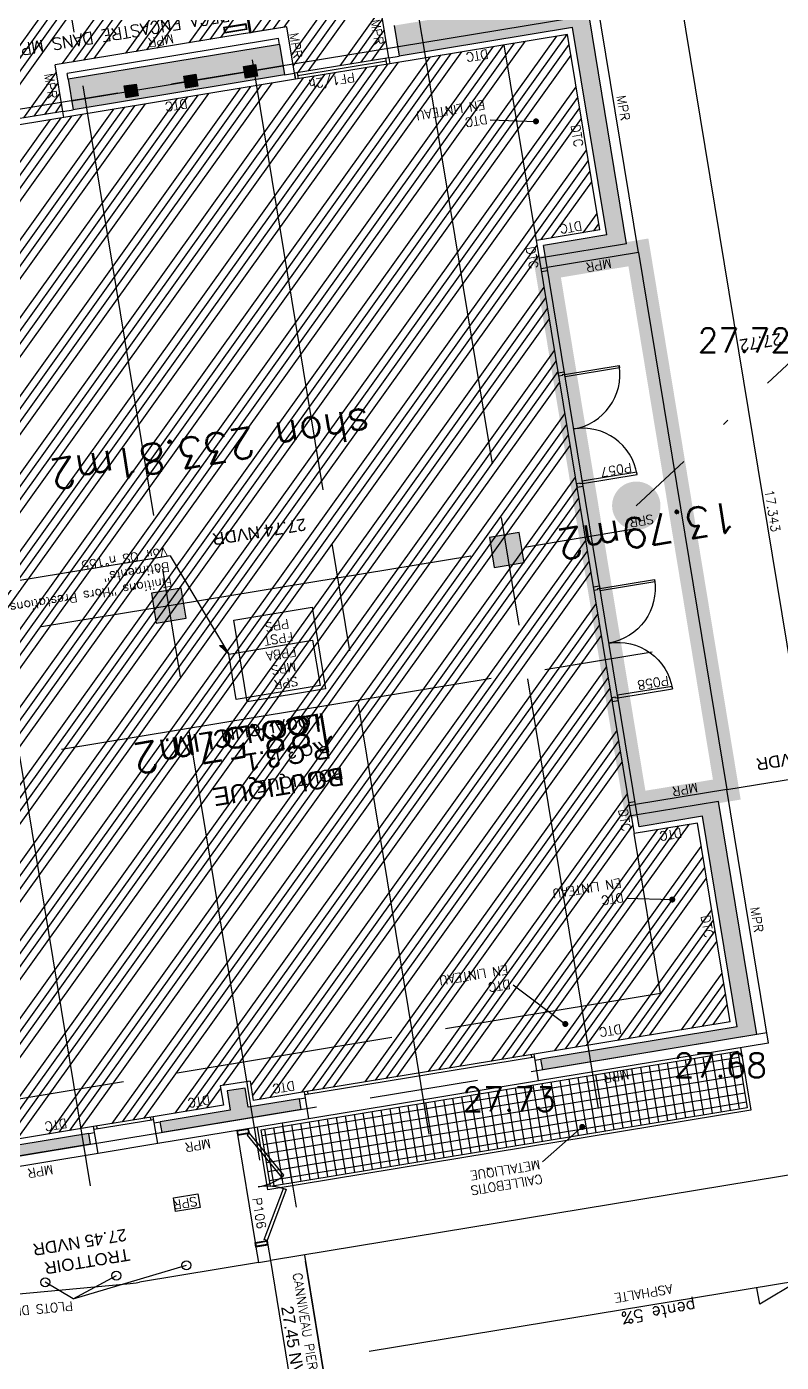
# Model space of a CAD drawing. Header units: millimetres. Extents: x 33240 to 33395, y 51607 to 51720.
# Drawn here: x 33370.64 to 33383.12, y 51653.83 to 51675.91 of the extents above; entities that cross this region are included whole.
import ezdxf
from ezdxf.enums import TextEntityAlignment as Align

# ---------------------------------------------------------------- set-up
doc = ezdxf.new("R2010")
doc.units = ezdxf.units.MM
doc.header["$LTSCALE"] = 0.3
doc.header["$MEASUREMENT"] = 0
doc.header["$PDMODE"] = 34
doc.header["$PDSIZE"] = 0.3
for name, pattern in [('ACAD_ISO02W100', [15, 12, -3]), ('ACAD_ISO04W100', [30, 24, -3, 0, -3]), ('ACAD_ISO08W100', [36, 24, -3, 6, -3]), ('ACAD_ISO10W100', [18, 12, -3, 0, -3]), ('ACAD_ISO13W100', [36, 12, -3, 12, -3, 0, -3, 0, -3])]:
    doc.linetypes.add(name, pattern=pattern)
doc.layers.get('0').update_dxf_attribs({"linetype": 'CONTINUOUS'})
doc.layers.get('DEFPOINTS').update_dxf_attribs({"linetype": 'CONTINUOUS'})
for name, color, linetype in [('00-TRAMES-BAT', 7, 'ACAD_ISO08W100'), ('02-MURS-PORTEUR', 1, 'CONTINUOUS'), ('02-MURS-POTEAU', 6, 'CONTINUOUS'), ('04-CLOISONS', 2, 'CONTINUOUS'), ('05-MEN-EXT', 142, 'CONTINUOUS'), ('05-MEN-EXT-NUM', 3, 'CONTINUOUS'), ('05-MEN-INT', 4, 'CONTINUOUS'), ('07-REVT-SOL', 8, 'CONTINUOUS'), ('07-REVT.PIERRE', 21, 'CONTINUOUS'), ('09-COT-EXT', 4, 'CONTINUOUS'), ('10-ANN-ALTITUDE', 152, 'CONTINUOUS'), ('10-ANN-ALTITUDE-GEO', 152, 'CONTINUOUS'), ('10-ANN-NOMENCLATURE', 3, 'CONTINUOUS'), ('10-ANN-NOMPIECE', 3, 'CONTINUOUS'), ('10-ANN-NOMPIECE-CODE', 171, 'CONTINUOUS'), ('10-ANN-SURF', 62, 'CONTINUOUS'), ('10-ANN-TEXTE', 3, 'CONTINUOUS'), ('11-RES-ELECTRICITE', 71, 'CONTINUOUS'), ('11-RES-EP', 150, 'ACAD_ISO13W100'), ('11-RES-ETANCH-POLY-TEXTE', 40, 'ACAD_ISO10W100'), ('11-RES-ISOL-FEU', 2, 'CONTINUOUS'), ('13-VOIE', 31, 'CONTINUOUS'), ('14-HACH-MURS', 253, 'CONTINUOUS'), ('14-HACH-POTEAU', 251, 'CONTINUOUS')]:
    doc.layers.add(name, color=color, linetype=linetype)
doc.styles.add('ANN', font='romans.shx')
doc.styles.add('COT', font='romans.shx')
doc.styles.add('NDP', font='ARIAL.TTF')
doc.styles.add('NIV', font='ARIAL.TTF', dxfattribs={"height": 0.2})
doc.styles.add('SURF', font='romans.shx', dxfattribs={"height": 0.5})
doc.dimstyles.new('COTEXT', dxfattribs={"dimtxt": 0.15, "dimasz": 0.11, "dimexe": 0, "dimexo": 0, "dimgap": 0.05, "dimtad": 1, "dimdec": 3, "dimdsep": 46, "dimtxsty": 'COT', "dimblk1": 'COTBLOC', "dimblk2": 'COTBLOC', "dimsah": 1, "dimcen": -0.1, "dimse1": 1, "dimse2": 1, "dimadec": 0, "dimazin": 0, "dimtfac": 1, "dimtdec": 3, "dimtmove": 2, "dimatfit": 3, "dimldrblk": 'COTBLOC', "dimfxl": 1, "dimtolj": 1, "dimarcsym": 0})

# ---------------------------------------------------------------- blocks, each defined once
blk = doc.blocks.new('COTBLOC')
for p, q in [((-0.76, 0), (-0.99, 0)), ((0, 0), (-0.76, 0)), ((0, -1.3608), (0, 1.3608)), ((0, 0), (0.76, 0)), ((0.76, 0), (0.99, 0))]:
    blk.add_line(p, q)
at = {"const_width": 0.15}
blk.add_lwpolyline([(-0.1, 0, 1), (0.1, 0, 1)], format="xyb", close=True, dxfattribs=at)
blk = doc.blocks.new('*D53')
at = {"layer": '09-COT-EXT', "color": 0, "lineweight": -2}
blk.add_line((33379.287, 51707.393), (33387.106, 51659.909), dxfattribs=at)
at = {"layer": 'DEFPOINTS', "color": 0}
for p in [(33376.323, 51707.016), (33387.124, 51659.801), (33384.178, 51659.316)]:
    blk.add_point(p, dxfattribs=at)
at = {"layer": '09-COT-EXT', "color": 0, "lineweight": -2, "xscale": 0.11, "yscale": 0.11, "zscale": 0.11}
for p, rotation in [((33379.269, 51707.501), 99.3505736686924), ((33387.124, 51659.801), 279.3505736686924)]:
    blk.add_blockref('COTBLOC', p, dxfattribs=dict(at, rotation=rotation))
at = {"layer": '09-COT-EXT', "color": 0, "insert": (33383.32, 51683.671), "char_height": 0.15, "attachment_point": 5, "rotation": 279.3506, "style": 'COT'}
blk.add_mtext('\\A1;48.343', dxfattribs=at)
blk = doc.blocks.new('*D56')
at = {"layer": '09-COT-EXT', "color": 0, "lineweight": -2}
blk.add_line((33381.462, 51676.334), (33384.244, 51659.438), dxfattribs=at)
at = {"layer": 'DEFPOINTS', "color": 0}
for p in [(33378.582, 51675.971), (33384.262, 51659.33), (33381.652, 51658.9)]:
    blk.add_point(p, dxfattribs=at)
at = {"layer": '09-COT-EXT', "color": 0, "lineweight": -2, "xscale": 0.11, "yscale": 0.11, "zscale": 0.11}
for p, rotation in [((33381.444, 51676.442), 99.35057366828106), ((33384.262, 51659.33), 279.350573668281)]:
    blk.add_blockref('COTBLOC', p, dxfattribs=dict(at, rotation=rotation))
at = {"layer": '09-COT-EXT', "color": 0, "insert": (33382.976, 51667.906), "char_height": 0.15, "attachment_point": 5, "rotation": 279.3506, "style": 'COT'}
blk.add_mtext('\\A1;17.343', dxfattribs=at)
blk = doc.blocks.new('G10L90D')
for points in [[(-187.5, 0), (-187.5, 91.5), (-183.5, 91.5), (-183.5, 0)], [(-4.5, 0), (-4.5, 91.5), (-8.5, 91.5), (-8.5, 0)], [(0, 0), (-4.5, 0), (-4.5, -4), (-6, -4), (-6, -10), (0, -10)], [(-192, 0), (-187.5, 0), (-187.5, -4), (-186, -4), (-186, -10), (-192, -10)]]:
    blk.add_lwpolyline(points, close=True)
for centre, start, end in [((-187.5, 0), 0, 90), ((-4.5, 0), 90, 180)]:
    blk.add_arc(centre, 91.5, start, end)
blk = doc.blocks.new('CARRE2')
blk.add_hatch(color=256).paths.add_polyline_path([(-0.1, 0.1), (0.1, 0.1), (0.1, -0.1), (-0.1, -0.1)])
blk.add_lwpolyline([(-0.1, 0.1), (0.1, 0.1), (0.1, -0.1), (-0.1, -0.1)], close=True)

msp = doc.modelspace()

# ---------------------------------------------------------------- hatches: boundary and pattern name
at = {"layer": '05-MEN-EXT'}
h = msp.add_hatch(dxfattribs=at)
h.set_pattern_fill('_U', color=256, scale=0.15, angle=90, style=0, double=1, pattern_type=0)
h.set_pattern_definition([(279.35057367, (57785.36794, 108093.90987), (0.1480069032, 0.02437122494), []), (9.35057367, (57785.36794, 108093.90987), (-0.02437122494, 0.1480069032), [])])
h.paths.add_polyline_path([(33374.6717, 51656.737), (33382.5612, 51658.0361), (33382.4068, 51658.9734), (33374.5174, 51657.6743)])
at = {"layer": '07-REVT-SOL'}
h = msp.add_hatch(dxfattribs=at)
h.set_pattern_fill('ANSI34', color=256, style=0)
h.set_pattern_definition([(234.3505737, (57752.873, 108291.1774), (0.609448717, -0.4371181325), []), (234.3505737, (57752.69855, 108291.1487), (0.609448717, -0.4371181325), []), (234.3505737, (57752.5241, 108291.12), (0.609448717, -0.4371181325), []), (234.3505737, (57752.3497, 108291.09124), (0.609448717, -0.4371181325), [])])
h.paths.add_polyline_path([(33309.5314, 51685.8588), (33309.227, 51686.3339), (33308.7901, 51686.9168), (33308.2417, 51687.5322), (33307.7231, 51688.0157), (33307.1703, 51688.4635), (33306.6491, 51688.8373), (33306.1684, 51689.1099), (33305.6057, 51689.375), (33304.8593, 51689.5906), (33304.3981, 51689.6614), (33304.0875, 51689.6801), (33303.4661, 51689.653), (33302.8229, 51689.5078), (33302.2165, 51689.3237), (33301.8431, 51689.1436), (33301.2325, 51688.7418), (33301.0441, 51688.5546), (33300.8119, 51688.2317), (33300.636, 51687.875), (33300.5145, 51687.359), (33300.505, 51686.6688), (33300.5777, 51685.9763), (33300.7416, 51685.2753), (33300.9406, 51684.7213), (33301.0157, 51684.5876), (33307.3638, 51673.1728), (33307.5551, 51673.4027), (33307.8762, 51673.8025), (33308.1163, 51674.1181), (33308.411, 51674.5325), (33308.7556, 51675.0512), (33309.048, 51675.5283), (33309.3762, 51676.1097), (33309.5889, 51676.5207), (33309.7607, 51676.8698), (33310.0204, 51677.4522), (33310.2137, 51677.9361), (33310.3288, 51678.2748), (33310.4454, 51678.6692), (33310.6648, 51679.6374), (33310.76, 51680.4082), (33310.7988, 51681.1264), (33310.7886, 51681.6572), (33311.6353, 51681.6308), (33311.6077, 51680.7216), (33311.5149, 51679.9648), (33311.413, 51679.3793), (33311.2805, 51678.8426), (33311.0938, 51678.2397), (33310.6536, 51677.1452), (33310.0752, 51675.9925), (33309.4154, 51674.8904), (33308.8726, 51674.099), (33308.2849, 51673.3459), (33307.8733, 51672.8629), (33307.228, 51672.1682), (33306.3132, 51671.3076), (33305.9865, 51671.0325), (33305.8529, 51670.9201), (33304.975, 51670.2548), (33303.8087, 51669.4948), (33303.0073, 51669.0533), (33301.8018, 51668.4879), (33300.9566, 51668.032), (33299.3651, 51667.685), (33298.3344, 51667.4599), (33297.6468, 51667.3707), (33296.7824, 51667.2899), (33295.9203, 51667.253), (33295.2266, 51667.2152), (33294.1119, 51667.2875), (33293.3748, 51667.4449), (33292.5369, 51667.5422), (33291.7914, 51667.7628), (33290.9562, 51668.1367), (33290.4698, 51668.2741), (33289.8201, 51668.6138), (33289.1999, 51669.0055), (33288.3839, 51669.5907), (33287.876, 51669.955), (33287.2211, 51670.7667), (33274.7777, 51668.6362), (33276.256, 51659.6586), (33284.2497, 51660.9749), (33284.3561, 51660.329), (33287.1543, 51660.7657), (33287.0441, 51661.435), (33288.3848, 51661.6423), (33288.4866, 51660.9834), (33292.2493, 51661.603), (33292.1421, 51662.2745), (33293.3262, 51662.4694), (33294.2159, 51657.0657), (33297.0273, 51657.8411), (33296.5137, 51662.3558), (33296.1876, 51662.9406), (33297.1941, 51663.1064), (33297.3208, 51662.3368), (33297.3071, 51662.3342), (33297.2354, 51662.0285), (33297.1718, 51661.7039), (33297.1191, 51661.3565), (33297.0807, 51661.0087), (33297.0553, 51660.6759), (33297.0448, 51660.2508), (33297.0546, 51659.9073), (33297.0786, 51659.5031), (33297.126, 51659.0791), (33297.2144, 51658.5421), (33297.1583, 51658.5188), (33297.3195, 51657.5459), (33297.3809, 51657.5561), (33297.3948, 51657.457), (33298.8658, 51657.679), (33298.8462, 51657.7974), (33298.9103, 51657.8079), (33298.7662, 51658.6942), (33298.7288, 51659.1864), (33298.7198, 51659.4049), (33298.7232, 51660.1393), (33298.7457, 51660.5123), (33298.7907, 51660.9605), (33298.8677, 51661.4609), (33298.9907, 51662.0019), (33299.0813, 51662.4183), (33299.1901, 51662.781), (33299.4457, 51663.3946), (33299.6955, 51663.8263), (33299.9745, 51664.1844), (33300.2447, 51664.447), (33300.5617, 51664.6801), (33300.8381, 51664.8192), (33301.2209, 51664.9383), (33301.4693, 51664.9787), (33301.841, 51664.9673), (33302.2061, 51664.8995), (33302.6126, 51664.7536), (33302.9838, 51664.5426), (33303.3445, 51664.2838), (33303.6583, 51663.9764), (33303.8954, 51663.7058), (33304.1617, 51663.3541), (33304.4484, 51662.8985), (33304.7788, 51662.2731), (33305.0523, 51661.5322), (33305.2961, 51660.675), (33305.4695, 51659.9959), (33305.6024, 51659.3706), (33305.6852, 51658.9167), (33307.3767, 51659.1899), (33307.1404, 51660.5973), (33307.0303, 51661.1738), (33306.9413, 51661.6002), (33306.7799, 51662.3125), (33306.6023, 51663.0284), (33306.4522, 51663.5891), (33306.3171, 51663.5669), (33306.1501, 51664.5811), (33310.3148, 51665.2669), (33310.4416, 51664.4972), (33315.177, 51665.277), (33315.0503, 51666.0466), (33321.9737, 51667.1866), (33322.0842, 51666.5156), (33326.0968, 51667.1763), (33325.9863, 51667.8474), (33338.2877, 51669.8729), (33338.4145, 51669.1031), (33337.1627, 51668.8969), (33337.4803, 51666.9678), (33338.0209, 51667.0568), (33338.5748, 51667.148), (33338.8591, 51667.1949), (33339.4721, 51667.2958), (33339.4876, 51667.2022), (33342.9411, 51667.7709), (33342.9248, 51667.8696), (33343.8326, 51668.019), (33343.8488, 51667.9204), (33345.1427, 51668.1334), (33344.8096, 51670.1562), (33343.348, 51669.9155), (33343.2212, 51670.6853), (33356.0482, 51672.7974), (33356.1749, 51672.0277), (33354.958, 51671.8273), (33355.3024, 51669.7355), (33360.6718, 51670.6196), (33360.3274, 51672.7114), (33359.1351, 51672.5151), (33359.0083, 51673.2848), (33361.9356, 51673.7669), (33362.0461, 51673.0958), (33364.4142, 51673.4857), (33364.3037, 51674.1568), (33367.7572, 51674.7255), (33367.8839, 51673.9557), (33371.2387, 51674.5081), (33371.112, 51675.2779), (33374.9437, 51675.9088), (33375.0705, 51675.1391), (33376.6328, 51675.3963), (33376.506, 51676.1661), (33377.325, 51676.3009), (33377.0481, 51677.9827), (33376.9198, 51677.9616), (33376.6273, 51679.7377), (33376.7556, 51679.7588), (33376.4112, 51681.8507), (33376.2829, 51681.8295), (33375.9904, 51683.6056), (33376.1187, 51683.6267), (33375.8418, 51685.3086), (33360.6783, 51682.8117), (33360.8797, 51680.4431), (33357.4663, 51679.6643), (33355.8502, 51679.2955), (33350.3855, 51678.0486), (33349.3674, 51677.9353), (33349.2809, 51678.7127), (33350.1901, 51678.8161), (33350.4466, 51678.8746), (33350.1324, 51680.7824), (33345.8713, 51680.0807), (33346.1535, 51678.3669), (33347.7703, 51678.5446), (33347.8568, 51677.7672), (33337.862, 51676.655), (33331.4691, 51682.1156), (33331.436, 51682.1102), (33331.3791, 51682.4555), (33331.426, 51682.4633), (33332.4803, 51685.4342), (33333.3075, 51685.2862), (33334.1791, 51687.6816), (33333.3953, 51687.9546), (33334.4746, 51690.9071), (33334.675, 51691.1303), (33338.2027, 51692.6579), (33338.2118, 51692.6161), (33338.5092, 51692.2989), (33338.6344, 51692.0226), (33341.707, 51693.0697), (33341.5019, 51693.412), (33341.3795, 51693.7866), (33344.946, 51694.7179), (33345.2392, 51694.7817), (33348.5761, 51695.3735), (33348.8741, 51695.4084), (33348.9099, 51694.6324), (33348.9146, 51694.6048), (33352.1472, 51694.9081), (33352.1459, 51695.2202), (33352.2417, 51695.6865), (33356.3412, 51695.7195), (33356.4073, 51695.575), (33357.7275, 51698.1124), (33357.1877, 51701.3904), (33320.2349, 51695.2976), (33319.7443, 51698.296), (33309.9064, 51696.6761), (33310.4, 51693.6782), (33300.57, 51692.0596), (33300.7406, 51691.0235), (33301.5358, 51691.0422), (33302.2561, 51690.9986), (33302.8984, 51690.9343), (33303.2847, 51690.8855), (33303.8837, 51690.7723), (33304.4095, 51690.6586), (33304.8482, 51690.5355), (33305.6756, 51690.2459), (33306.363, 51689.935), (33307.0247, 51689.5803), (33307.6503, 51689.1728), (33308.244, 51688.725), (33308.7944, 51688.2296), (33309.3073, 51687.6984), (33309.7704, 51687.1258), (33310.4433, 51686.1015), (33309.6647, 51685.6359)])
h = msp.add_hatch(dxfattribs=at)
h.set_pattern_fill('ANSI34', color=256, style=0)
h.set_pattern_definition([(234.3505737, (57785.36794, 108093.9099), (0.609448717, -0.4371181325), []), (234.3505737, (57785.1935, 108093.88115), (0.609448717, -0.4371181325), []), (234.3505737, (57785.0191, 108093.8524), (0.609448717, -0.4371181325), []), (234.3505737, (57784.84466, 108093.8237), (0.609448717, -0.4371181325), [])])
h.paths.add_polyline_path([(33382.2763, 51659.4587), (33374.3868, 51658.1596), (33374.3344, 51658.4782), (33373.841, 51658.397), (33373.8935, 51658.0783), (33370.389, 51657.5013), (33369.8853, 51660.5601), (33367.7012, 51673.8242), (33379.5885, 51675.7817), (33380.1208, 51672.5489), (33379.0726, 51672.3763), (33380.6876, 51662.5683), (33381.7358, 51662.7409)])
at = {"layer": '10-ANN-TEXTE'}
msp.add_hatch(color=256, dxfattribs=at).paths.add_polyline_path([(33373.9838, 51665.5365), (33373.8975, 51665.6809), (33373.8305, 51665.6808)])
at = {"layer": '14-HACH-MURS', "ltscale": 10}
h = msp.add_hatch(color=256, dxfattribs=at)
h.paths.add_polyline_path([(33379.1475, 51658.8421), (33379.1768, 51658.6645), (33382.7165, 51659.2474), (33382.0817, 51663.1019), (33380.7375, 51662.8806), (33380.77, 51662.6833), (33381.8182, 51662.8559), (33382.3912, 51659.3762)])
h.paths.add_polyline_path([(33375.1806, 51658.0065), (33372.8789, 51657.6275), (33372.8497, 51657.8051), (33374.0084, 51657.9959), (33373.9559, 51658.3146), (33374.2519, 51658.3633), (33374.3044, 51658.0447), (33375.1513, 51658.1841)])
h.paths.add_polyline_path([(33371.6948, 51657.4325), (33369.9214, 51657.1405), (33369.8921, 51657.3181), (33371.6656, 51657.6101)])
h.paths.add_polyline_path([(33371.4065, 51674.5358), (33374.9027, 51675.1115), (33374.8199, 51675.6148), (33371.3236, 51675.0391)])
h.paths.add_polyline_path([(33376.8005, 51675.424), (33379.6709, 51675.8966), (33380.2357, 51672.4664), (33379.1875, 51672.2938), (33379.22, 51672.0965), (33380.5642, 51672.3178), (33379.884, 51676.4487), (33376.7176, 51675.9273)])
at = {"layer": '14-HACH-POTEAU', "ltscale": 10}
h = msp.add_hatch(color=256, dxfattribs=at)
h.paths.add_polyline_path([(33373.1956, 51666.625), (33372.7022, 51666.5437), (33372.7835, 51666.0504), (33373.2768, 51666.1316)])
h.paths.add_polyline_path([(33378.7869, 51667.5457), (33378.2936, 51667.4644), (33378.3748, 51666.9711), (33378.8682, 51667.0523)])

# ---------------------------------------------------------------- linework, layer by layer
at = {"layer": '00-TRAMES-BAT'}
for p, q in [((33377.1842, 51675.7406), (33371.3188, 51711.3609)), ((33377.3001, 51657.5982), (33368.5231, 51710.9006)), ((33374.4989, 51657.1713), (33365.7274, 51710.4402)), ((33371.6977, 51656.7445), (33362.9318, 51709.9799)), ((33380.1013, 51658.025), (33377.0882, 51676.3233)), ((33380.1408, 51676.1261), (33264.281, 51657.0483)), ((33274.9761, 51650.1985), (33381.4907, 51667.7375)), ((33275.3094, 51648.1743), (33381.824, 51665.7133)), ((33261.7654, 51639.3363), (33382.8834, 51659.2799))]:
    msp.add_line(p, q, dxfattribs=at)
at = {"layer": '02-MURS-PORTEUR'}
for p, q in [((33380.5642, 51672.3178), (33379.884, 51676.4487)), ((33376.7176, 51675.9273), (33376.8005, 51675.424)), ((33379.6709, 51675.8966), (33376.8005, 51675.424)), ((33380.2357, 51672.4664), (33379.6709, 51675.8966)), ((33374.8199, 51675.6148), (33371.3236, 51675.0391)), ((33374.8199, 51675.6148), (33374.9027, 51675.1115)), ((33371.3236, 51675.0391), (33371.4065, 51674.5358)), ((33374.9027, 51675.1115), (33371.4065, 51674.5358)), ((33380.2357, 51672.4664), (33379.1875, 51672.2938)), ((33379.22, 51672.0965), (33379.1875, 51672.2938)), ((33380.5642, 51672.3178), (33379.22, 51672.0965)), ((33382.0817, 51663.1019), (33380.7375, 51662.8806)), ((33382.7165, 51659.2474), (33382.0817, 51663.1019)), ((33380.77, 51662.6833), (33380.7375, 51662.8806)), ((33381.8182, 51662.8559), (33380.77, 51662.6833)), ((33382.3912, 51659.3762), (33381.8182, 51662.8559)), ((33382.3912, 51659.3762), (33379.1475, 51658.8421)), ((33382.7165, 51659.2474), (33379.1768, 51658.6645)), ((33379.1768, 51658.6645), (33379.1475, 51658.8421)), ((33374.2519, 51658.3633), (33373.9559, 51658.3146)), ((33374.3044, 51658.0447), (33374.2519, 51658.3633)), ((33373.9559, 51658.3146), (33374.0084, 51657.9959)), ((33375.1513, 51658.1841), (33374.3044, 51658.0447)), ((33375.1806, 51658.0065), (33375.1513, 51658.1841)), ((33374.0084, 51657.9959), (33372.8497, 51657.8051)), ((33375.1806, 51658.0065), (33372.8789, 51657.6275)), ((33372.8789, 51657.6275), (33372.8497, 51657.8051)), ((33371.6656, 51657.6101), (33369.8921, 51657.3181)), ((33371.6948, 51657.4325), (33371.6656, 51657.6101)), ((33371.6948, 51657.4325), (33369.9214, 51657.1405))]:
    msp.add_line(p, q, dxfattribs=at)
at = {"layer": '02-MURS-PORTEUR', "color": 8, "linetype": 'ACAD_ISO02W100'}
for p, q in [((33379.0726, 51672.3763), (33378.5403, 51675.6091)), ((33381.1224, 51659.9274), (33380.6876, 51662.5683)), ((33381.1224, 51659.9274), (33370.3426, 51658.1524))]:
    msp.add_line(p, q, dxfattribs=at)
at = {"layer": '02-MURS-PORTEUR', "color": 4}
msp.add_line((33380.7596, 51672.1777), (33382.2219, 51663.2971), dxfattribs=at)
at = {"layer": '02-MURS-POTEAU'}
for points in [[(33378.7869, 51667.5457), (33378.2936, 51667.4644), (33378.3748, 51666.9711), (33378.8682, 51667.0523)], [(33373.1956, 51666.625), (33372.7022, 51666.5437), (33372.7835, 51666.0504), (33373.2768, 51666.1316)]]:
    msp.add_lwpolyline(points, close=True, dxfattribs=at)
at = {"layer": '04-CLOISONS'}
for p, q in [((33379.5885, 51675.7817), (33376.649, 51675.2977)), ((33380.1208, 51672.5489), (33379.5885, 51675.7817)), ((33376.6328, 51675.3963), (33376.649, 51675.2977)), ((33375.0705, 51675.1391), (33375.0867, 51675.0404)), ((33375.0867, 51675.0404), (33371.255, 51674.4095)), ((33371.255, 51674.4095), (33371.2387, 51674.5081)), ((33380.1208, 51672.5489), (33379.0726, 51672.3763)), ((33379.1213, 51672.0803), (33379.0726, 51672.3763)), ((33379.22, 51672.0965), (33379.1213, 51672.0803)), ((33380.7375, 51662.8806), (33380.6388, 51662.8644)), ((33380.6388, 51662.8644), (33380.6876, 51662.5683)), ((33381.7358, 51662.7409), (33380.6876, 51662.5683)), ((33382.2763, 51659.4587), (33381.7358, 51662.7409)), ((33382.2763, 51659.4587), (33379.0326, 51658.9246)), ((33379.0488, 51658.8259), (33379.1475, 51658.8421)), ((33374.3344, 51658.4782), (33373.841, 51658.397)), ((33373.841, 51658.397), (33373.8935, 51658.0783)), ((33374.3344, 51658.4782), (33374.3868, 51658.1596)), ((33375.2337, 51658.299), (33374.3868, 51658.1596)), ((33375.1513, 51658.1841), (33375.25, 51658.2004)), ((33373.8935, 51658.0783), (33372.7347, 51657.8875)), ((33371.748, 51657.7251), (33369.8759, 51657.4168)), ((33372.751, 51657.7889), (33372.8497, 51657.8051)), ((33371.6656, 51657.6101), (33371.7643, 51657.6264))]:
    msp.add_line(p, q, dxfattribs=at)
at = {"layer": '05-MEN-EXT'}
for p, q in [((33380.6388, 51662.8644), (33379.1213, 51672.0803)), ((33380.7375, 51662.8806), (33379.22, 51672.0965)), ((33379.1489, 51671.9125), (33379.2476, 51671.9288)), ((33379.1571, 51671.8632), (33379.2557, 51671.8794)), ((33380.6031, 51663.0814), (33380.7018, 51663.0977)), ((33380.6112, 51663.0321), (33380.7099, 51663.0483)), ((33379.0326, 51658.9246), (33375.2337, 51658.299)), ((33379.0407, 51658.8752), (33375.2419, 51658.2497)), ((33378.9833, 51658.9164), (33378.9914, 51658.8671)), ((33375.2831, 51658.3072), (33375.2912, 51658.2578)), ((33372.7347, 51657.8875), (33371.748, 51657.7251)), ((33372.7429, 51657.8382), (33371.7561, 51657.6757)), ((33371.7974, 51657.7332), (33371.8055, 51657.6838)), ((33372.6854, 51657.8794), (33372.6935, 51657.8301)), ((33374.1146, 51657.6587), (33374.4192, 51655.8086)), ((33374.4314, 51655.7346), (33374.4738, 51655.4771)), ((33374.6288, 51655.7671), (33374.6712, 51655.5095)), ((33374.4738, 51655.4771), (33374.6712, 51655.5095))]:
    msp.add_line(p, q, dxfattribs=at)
msp.add_lwpolyline([(33382.4481, 51659.0309), (33382.6187, 51657.9949), (33374.6305, 51656.6795), (33374.4599, 51657.7156)], dxfattribs=at)
for points in [[(33382.4068, 51658.9734), (33382.5612, 51658.0361), (33374.6717, 51656.737), (33374.5174, 51657.6743)], [(33374.3119, 51657.6912), (33374.1146, 51657.6587), (33374.1268, 51657.5847), (33374.3241, 51657.6172)], [(33374.3037, 51657.6797), (33374.1261, 51657.6504), (33374.135, 51657.5962), (33374.3126, 51657.6254)], [(33374.3241, 51657.6172), (33374.2854, 51657.5855), (33374.8561, 51656.8895), (33374.8948, 51656.9212)], [(33374.6166, 51655.8411), (33374.5698, 51655.8587), (33374.8872, 51656.7009), (33374.9339, 51656.6833)], [(33374.6288, 51655.7671), (33374.4314, 51655.7346), (33374.4192, 51655.8086), (33374.6166, 51655.8411)], [(33374.6173, 51655.7753), (33374.4397, 51655.7461), (33374.4307, 51655.8004), (33374.6083, 51655.8296)]]:
    msp.add_lwpolyline(points, close=True, dxfattribs=at)
at = {"layer": '05-MEN-EXT', "linetype": 'Continuous'}
for centre in [(33373.2828, 51655.433), (33372.1241, 51655.2612), (33370.9469, 51655.1513)]:
    msp.add_circle(centre, 0.075, dxfattribs=at)
at = {"layer": '05-MEN-EXT'}
for centre, start, end in [((33374.3241, 51657.6172), 279.35057, 309.35057), ((33374.6166, 51655.8411), 69.35057, 99.35057)]:
    msp.add_arc(centre, 0.9, start, end, dxfattribs=at)
at = {"layer": '05-MEN-INT'}
for p, q in [((33374.332, 51675.8081), (33374.0559, 51677.485)), ((33374.3517, 51675.8113), (33374.0748, 51677.4932)), ((33374.332, 51675.8081), (33374.3517, 51675.8113)), ((33376.6328, 51675.3963), (33375.0705, 51675.1391)), ((33376.5997, 51675.2895), (33376.5834, 51675.3882)), ((33375.0867, 51675.0404), (33375.0705, 51675.1391)), ((33376.649, 51675.2977), (33375.0867, 51675.0404)), ((33375.1361, 51675.0485), (33375.1198, 51675.1472)), ((33376.5916, 51675.3389), (33375.1279, 51675.0979)), ((33371.2387, 51674.5081), (33367.8839, 51673.9557)), ((33371.255, 51674.4095), (33367.9002, 51673.857))]:
    msp.add_line(p, q, dxfattribs=at)
for points in [[(33373.9177, 51675.8007), (33373.9014, 51675.8993), (33374.2665, 51675.9595), (33374.2828, 51675.8608)], [(33373.9259, 51675.8122), (33373.9129, 51675.8911), (33374.2583, 51675.948), (33374.2713, 51675.869)]]:
    msp.add_lwpolyline(points, close=True, dxfattribs=at)
at = {"layer": '07-REVT.PIERRE'}
for p, q in [((33380.7596, 51672.1777), (33380.0079, 51676.7427)), ((33376.6328, 51675.3963), (33376.506, 51676.1661)), ((33374.253, 51675.7951), (33371.112, 51675.2779)), ((33374.9437, 51675.9088), (33374.2333, 51675.7918)), ((33374.9437, 51675.9088), (33374.3517, 51675.8113)), ((33375.0705, 51675.1391), (33374.9437, 51675.9088)), ((33374.8036, 51675.7134), (33371.3074, 51675.1377)), ((33374.8199, 51675.6148), (33374.8036, 51675.7134)), ((33376.6328, 51675.3963), (33376.8005, 51675.424)), ((33371.2387, 51674.5081), (33371.112, 51675.2779)), ((33371.3236, 51675.0391), (33371.3074, 51675.1377)), ((33374.9027, 51675.1115), (33375.0705, 51675.1391)), ((33371.2387, 51674.5081), (33371.4065, 51674.5358)), ((33380.7596, 51672.1777), (33379.2476, 51671.9288)), ((33382.2219, 51663.2973), (33380.7099, 51663.0483)), ((33382.9118, 51659.1073), (33382.2219, 51663.2973)), ((33382.9118, 51659.1073), (33379.1057, 51658.4805)), ((33379.1057, 51658.4805), (33379.0326, 51658.9246)), ((33375.3069, 51657.855), (33375.2337, 51658.299)), ((33371.8211, 51657.281), (33371.748, 51657.7251)), ((33372.8078, 51657.4435), (33372.7347, 51657.8875)), ((33375.3069, 51657.855), (33372.8078, 51657.4435)), ((33371.8211, 51657.281), (33369.949, 51656.9728))]:
    msp.add_line(p, q, dxfattribs=at)
at = {"layer": '07-REVT.PIERRE', "color": 4}
for p, q in [((33379.1057, 51658.4805), (33375.3069, 51657.855)), ((33372.8078, 51657.4435), (33371.8211, 51657.281))]:
    msp.add_line(p, q, dxfattribs=at)
at = {"layer": '07-REVT.PIERRE', "color": 4, "linetype": 'ACAD_ISO02W100'}
msp.add_line((33375.8347, 51651.9513), (33374.8743, 51657.7838), dxfattribs=at)
at = {"layer": '10-ANN-TEXTE'}
for p, q in [((33378.3065, 51674.3692), (33379.0649, 51674.3439)), ((33373.0128, 51667.1613), (33369.598, 51666.599)), ((33380.5609, 51661.5043), (33381.3194, 51661.479)), ((33378.6896, 51660.0703), (33379.5508, 51659.4212)), ((33379.172, 51657.1407), (33379.8309, 51657.7201)), ((33382.7656, 51654.7895), (33382.7208, 51655.0615)), ((33383.4113, 51655.1752), (33382.7656, 51654.7895))]:
    msp.add_line(p, q, dxfattribs=at)
at = {"layer": '10-ANN-TEXTE', "color": 3}
for q in [(33373.2828, 51655.433), (33372.1241, 51655.2612), (33370.9469, 51655.1513)]:
    msp.add_line((33371.4086, 51654.8775), q, dxfattribs=at)
at = {"layer": '10-ANN-TEXTE', "linetype": 'ACAD_ISO04W100'}
msp.add_line((33383.4113, 51655.1752), (33375.5179, 51653.8754), dxfattribs=at)
at = {"layer": '10-ANN-TEXTE', "const_width": 0.05}
for points in [[(33379.0399, 51674.3439, 1), (33379.0899, 51674.3439, 1)], [(33381.2944, 51661.479, 1), (33381.3444, 51661.479, 1)], [(33379.5258, 51659.4212, 1), (33379.5758, 51659.4212, 1)], [(33379.8059, 51657.7201, 1), (33379.8559, 51657.7201, 1)]]:
    msp.add_lwpolyline(points, format="xyb", close=True, dxfattribs=at)
at = {"layer": '10-ANN-TEXTE'}
msp.add_lwpolyline([(33373.0128, 51667.1613), (33373.9838, 51665.5365), (33373.8305, 51665.6808), (33373.8975, 51665.6809)], dxfattribs=at)
for points in [[(33375.5849, 51664.9609), (33374.2874, 51664.7472), (33374.0648, 51666.0993), (33375.3623, 51666.313)], [(33375.4922, 51665.016), (33374.107, 51664.7879), (33373.9838, 51665.5365), (33375.3689, 51665.7646)], [(33373.5088, 51656.3886), (33373.1044, 51656.322), (33373.0673, 51656.5473), (33373.4717, 51656.6139)]]:
    msp.add_lwpolyline(points, close=True, dxfattribs=at)
at = {"layer": '11-RES-EP', "linetype": 'Continuous'}
for p, q in [((33374.6712, 51655.5095), (33375.2723, 51651.8587)), ((33375.2336, 51655.6022), (33375.8022, 51652.1487))]:
    msp.add_line(p, q, dxfattribs=at)
at = {"layer": '11-RES-ETANCH-POLY-TEXTE'}
msp.add_line((33385.5294, 51672.4735), (33380.7244, 51667.9898), dxfattribs=at)
at = {"layer": '11-RES-ETANCH-POLY-TEXTE', "const_width": 0.4}
msp.add_lwpolyline([(33382.2219, 51663.2973), (33380.7099, 51663.0483), (33379.2476, 51671.9288), (33380.7596, 51672.1777)], close=True, dxfattribs=at)
msp.add_lwpolyline([(33380.9198, 51668.0327, 1), (33380.5291, 51667.9468, 1)], format="xyb", close=True, dxfattribs=at)
at = {"layer": '11-RES-ISOL-FEU'}
msp.add_lwpolyline([(33371.3821, 51674.6839), (33374.8784, 51675.2596)], dxfattribs=at)
at = {"layer": '13-VOIE'}
for p, q in [((33382.2219, 51663.2971), (33388.2591, 51664.2901)), ((33384.3743, 51657.1073), (33374.6712, 51655.5095)), ((33374.4738, 51655.4771), (33372.506, 51655.153)), ((33364.1024, 51654.3633), (33372.2966, 51655.1261))]:
    msp.add_line(p, q, dxfattribs=at)
msp.add_arc((33372.0186, 51658.1132), 3, 275.31848, 279.35057, dxfattribs=at)

# ---------------------------------------------------------------- block references
at = {"layer": '05-MEN-EXT', "yscale": 0.01000000000203727, "zscale": 0.01}
for p, xscale, rotation in [((33379.8433, 51668.3112), 0.01000000000239295, 279.3505981707547), ((33380.1142, 51666.6659), -0.01000000000232978, 279.3505491613371)]:
    msp.add_blockref('G10L90D', p, dxfattribs=dict(at, xscale=xscale, rotation=rotation))
at = {"layer": '11-RES-ISOL-FEU', "rotation": 9.350597355503226}
for p in [(33373.3555, 51675.0088), (33374.3422, 51675.1713), (33372.3688, 51674.8464)]:
    msp.add_blockref('CARRE2', p, dxfattribs=at)

# ---------------------------------------------------------------- texts
at = {"layer": '05-MEN-EXT-NUM', "style": 'ANN'}
for s, rotation, p in [('P057', 189.35057, (33380.6372, 51668.6996)), ('P058', 189.35057, (33381.2474, 51665.1772)), ('P106', 279.35057, (33374.3708, 51656.5384))]:
    msp.add_text(s, height=0.15, rotation=rotation, dxfattribs=at).set_placement(p)
at = {"layer": '10-ANN-ALTITUDE', "style": 'NIV'}
for s, rotation, p in [('27.72', 189.35057, (33383.1089, 51670.8478)), ('27.74 NVDR', 189.35057, (33375.2446, 51667.7825)), ('27.72 NVDR', 189.35057, (33384.24, 51664.0611)), ('27.45 NVDR', 189.35057, (33372.2749, 51656.0388)), ('TROTTOIR', 189.35057, (33372.3291, 51655.7096)), ('27.45 NVDR', 279.35057, (33374.8482, 51654.7428))]:
    msp.add_text(s, height=0.2, rotation=rotation, dxfattribs=at).set_placement(p)
at = {"layer": '10-ANN-ALTITUDE-GEO', "linetype": 'Continuous', "style": 'ANN'}
for s, p in [('27.72', (33383.2829, 51670.525)), ('27.68', (33382.8879, 51658.5398)), ('27.73', (33379.3911, 51657.9758))]:
    msp.add_text(s, height=0.4, dxfattribs=at).set_placement(p, align=Align.RIGHT)
at = {"layer": '10-ANN-NOMENCLATURE', "style": 'NDP'}
for s, p in [('LOCAL CLIM.', (33375.4769, 51664.5569)), ('BOUTIQUE', (33375.8576, 51663.6709))]:
    msp.add_text(s, height=0.3, rotation=189.3506, dxfattribs=at).set_placement(p)
at = {"layer": '10-ANN-NOMENCLATURE', "color": 171, "style": 'NDP'}
msp.add_text('R.C.3.1', height=0.3, rotation=189.3506, dxfattribs=at).set_placement((33375.6372, 51664.1141))
at = {"layer": '10-ANN-NOMPIECE', "style": 'NDP'}
for s, p in [('LOCAL CLIM.', (33375.4769, 51664.5569)), ('BOUTIQUE', (33375.8576, 51663.6709))]:
    msp.add_text(s, height=0.2, rotation=189.3506, dxfattribs=at).set_placement(p)
at = {"layer": '10-ANN-NOMPIECE-CODE', "style": 'NDP'}
msp.add_text('R.C.3.1', height=0.2, rotation=189.3506, dxfattribs=at).set_placement((33375.6372, 51664.1141))
at = {"layer": '10-ANN-SURF', "style": 'SURF'}
for s, p in [('shon 233.81m2', (33376.2777, 51669.6087)), ('13.79m2', (33382.343, 51668.0671)), ('188.57m2', (33375.7463, 51664.5957))]:
    msp.add_text(s, height=0.5, rotation=189.35057, dxfattribs=at).set_placement(p)
at = {"layer": '10-ANN-TEXTE', "style": 'ANN'}
for s, height, rotation, p in [('MPR', 0.15, 279.35057, (33376.3307, 51676.0171)), ('MPR', 0.15, 279.35057, (33374.9856, 51675.7956)), ('MPR', 0.15, 189.35057, (33373.0562, 51675.7864)), ('DTC', 0.15, 189.35057, (33378.2625, 51675.534)), ('MPR', 0.15, 279.35057, (33370.9305, 51675.1279)), ('PF1/2h', 0.15, 189.35057, (33376.0528, 51675.1506)), ('DTC', 0.15, 189.35057, (33373.2871, 51674.7148)), ('EN LINTEAU', 0.15, 189.35057, (33378.2073, 51674.6959)), ('MPR', 0.15, 279.35057, (33380.4009, 51674.763)), ('DTC', 0.15, 189.35057, (33378.2468, 51674.4563)), ('DTC', 0.15, 279.35057, (33379.6405, 51674.2786)), ('DTC', 0.15, 189.35057, (33379.8117, 51672.6944)), ('DTC', 0.15, 279.35057, (33378.8975, 51672.2636)), ('MPR', 0.15, 189.35057, (33380.3008, 51672.0731)), ('SPR', 0.15, 189.35057, (33380.9967, 51667.8468)), ('MPR', 0.15, 189.35057, (33381.7279, 51663.4066)), ('DTC', 0.15, 279.35057, (33380.4285, 51662.966)), ('DTC', 0.15, 189.35057, (33381.4646, 51662.6567)), ('EN LINTEAU', 0.15, 189.35057, (33380.4618, 51661.831)), ('DTC', 0.15, 189.35057, (33380.5012, 51661.5914)), ('MPR', 0.15, 279.35057, (33382.6107, 51661.3432)), ('DTC', 0.15, 279.35057, (33381.7926, 51661.2085)), ('EN LINTEAU', 0.15, 189.35057, (33378.5905, 51660.3969)), ('DTC', 0.15, 189.35057, (33378.6299, 51660.1573)), ('DTC', 0.15, 189.35057, (33380.467, 51659.4149)), ('MPR', 0.15, 189.35057, (33380.591, 51658.6621)), ('DTC', 0.15, 189.35057, (33375.0617, 51658.4781)), ('DTC', 0.15, 189.35057, (33373.6596, 51658.2455)), ('DTC', 0.15, 189.35057, (33371.2935, 51657.8576)), ('MPR', 0.15, 189.35057, (33373.6693, 51657.5224)), ('MPR', 0.15, 189.35057, (33371.065, 51657.0936)), ('METALLIQUE', 0.15, 189.35057, (33379.1211, 51657.1744)), ('CAILLEBOTIS', 0.15, 189.35057, (33379.1606, 51656.9348)), ('SPR', 0.15, 189.35057, (33373.4478, 51656.568)), ('ASPHALTE', 0.15, 189.35057, (33381.3094, 51655.1193)), ('pente 5%', 0.2, 189.35057, (33381.6943, 51654.8537))]:
    msp.add_text(s, height=height, rotation=rotation, dxfattribs=at).set_placement(p)
for s, p in [('PPS', (33374.7684, 51666.085)), ('FPST', (33374.7963, 51665.8672)), ('FPBA', (33374.8382, 51665.6128)), ('MPS', (33374.8777, 51665.3732)), ('SPR', (33374.9171, 51665.1336))]:
    msp.add_text(s, height=0.15, rotation=189.35057, dxfattribs=at).set_placement(p, align=Align.CENTER)
at = {"layer": '10-ANN-TEXTE', "color": 3, "style": 'ANN'}
msp.add_text('PLOTS DE PROTECTION DES PIETONS', height=0.15, rotation=185.3348, dxfattribs=at).set_placement((33371.3986, 51654.8375))
at = {"layer": '10-ANN-TEXTE', "insert": (33373.0546, 51666.6621), "char_height": 0.15, "width": 3.47115, "attachment_point": 1, "rotation": 189.3506, "style": 'ANN'}
msp.add_mtext('Finitions "Hors Prestations Bâtiments"\\PVoir OS n°155', dxfattribs=at)
at = {"layer": '11-RES-ELECTRICITE', "style": 'ANN'}
msp.add_text('BEGA ENCASTRE DANS MPR', height=0.2, rotation=189.35057, dxfattribs=at).set_placement((33373.9862, 51676.2006))
at = {"layer": '11-RES-EP', "style": 'ANN'}
msp.add_text('CANNIVEAU PIERRE PERFOREE', height=0.15, rotation=279.35057, dxfattribs=at).set_placement((33375.04, 51655.2962))
at = {"layer": '11-RES-ISOL-FEU', "linetype": 'Continuous', "style": 'ANN'}
msp.add_text('PF1/2h', height=0.15, rotation=189.35057, dxfattribs=at).set_placement((33376.0528, 51675.1506))

# ---------------------------------------------------------------- dimensions: what is measured, and where the dimension line sits
at = {"layer": '09-COT-EXT'}
for base, p1, p2, picture, middle in [((33387.1238, 51659.8008), (33376.3232, 51707.0163), (33384.1777, 51659.3157), '*D53', (33383.3199, 51683.6714)), ((33384.262, 51659.3296), (33378.582, 51675.9708), (33381.6518, 51658.8998), '*D56', (33382.9765, 51667.9061))]:
    dim = msp.add_linear_dim(base=base, p1=p1, p2=p2, angle=279.35057, dimstyle='COTEXT', dxfattribs=at)
    dim.commit()
    dim.dimension.update_dxf_attribs({"geometry": picture, "text_midpoint": middle})

doc.saveas('drawing.dxf')
